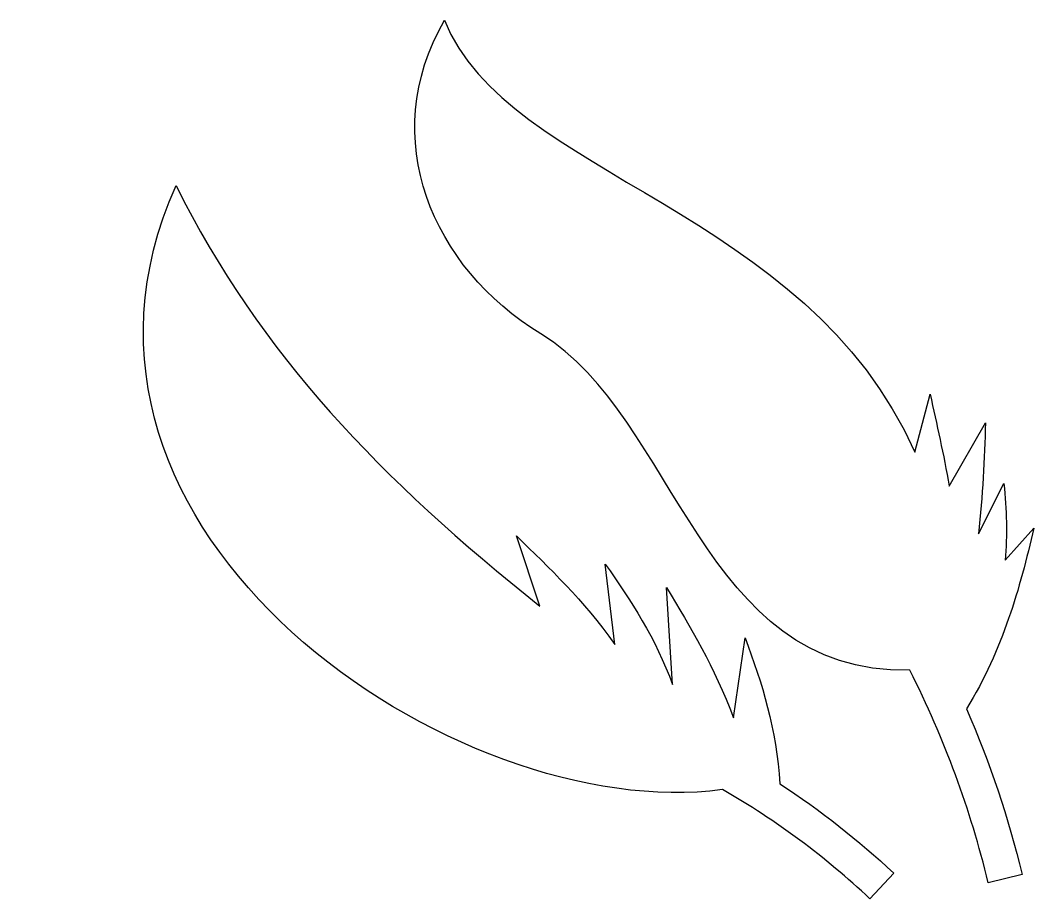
# Model space of a CAD drawing. Header units: centimetres. Extents: x -12.9 to 10, y -9.8 to 10.1.
import ezdxf

# ---------------------------------------------------------------- set-up
doc = ezdxf.new("R2010")
doc.units = ezdxf.units.CM
doc.header["$MEASUREMENT"] = 0
doc.layers.add('Layer 1', color=7, linetype='Continuous')

msp = doc.modelspace()

# ---------------------------------------------------------------- linework, layer by layer
at = {"layer": 'Layer 1'}
for points, knots in [([(-3.3128, 10.05179), (-4.84615, 7.38973), (-3.58951, 4.46643), (-1.13723, 2.97154), (-1.13723, 2.97154), (1.95528, 1.08621), (2.45759, -4.7172), (7.18841, -4.62004), (7.18841, -4.62004), (7.97982, -6.18034), (8.55617, -7.75852), (8.95946, -9.42061), (8.95946, -9.42061), (8.95946, -9.42061), (9.72495, -9.23479), (9.72495, -9.23479), (9.72495, -9.23479), (9.4135, -7.95103), (9.0005, -6.71171), (8.47045, -5.49365), (8.47045, -5.49365), (9.2923, -4.13846), (9.67182, -2.77643), (9.98588, -1.4139), (9.98588, -1.4139), (9.98588, -1.4139), (9.34021, -2.1361), (9.34021, -2.1361), (9.34021, -2.1361), (9.39132, -1.56738), (9.37715, -1.0022), (9.3112, -0.40721), (9.3112, -0.40721), (9.3112, -0.40721), (8.73666, -1.54313), (8.73666, -1.54313), (8.73666, -1.54313), (8.83871, -0.67413), (8.86527, 0.14275), (8.90006, 0.96586), (8.90006, 0.96586), (8.90006, 0.96586), (8.07652, -0.46659), (8.07652, -0.46659), (8.07652, -0.46659), (7.95524, 0.25166), (7.79918, 0.92807), (7.64691, 1.61027), (7.64691, 1.61027), (7.64691, 1.61027), (7.29902, 0.30433), (7.29902, 0.30433), (7.29902, 0.30433), (4.86441, 5.81918), (-1.91147, 6.51596), (-3.3128, 10.05183), (-3.3128, 10.05183), (-3.3128, 10.05183), (-3.3128, 10.05179), (-3.3128, 10.05179)], [0, 0, 0, 0, 0.0625, 0.0625, 0.0625, 0.0625, 0.125, 0.125, 0.125, 0.125, 0.1875, 0.1875, 0.1875, 0.1875, 0.25, 0.25, 0.25, 0.25, 0.3125, 0.3125, 0.3125, 0.3125, 0.375, 0.375, 0.375, 0.375, 0.4375, 0.4375, 0.4375, 0.4375, 0.5, 0.5, 0.5, 0.5, 0.5625, 0.5625, 0.5625, 0.5625, 0.625, 0.625, 0.625, 0.625, 0.6875, 0.6875, 0.6875, 0.6875, 0.75, 0.75, 0.75, 0.75, 0.8125, 0.8125, 0.8125, 0.8125, 0.875, 0.875, 0.875, 0.875, 1, 1, 1, 1]), ([(-9.37057, 6.3252), (-12.88599, -1.56936), (-2.99013, -8.12715), (2.96103, -7.31487), (2.96103, -7.31487), (4.19006, -8.01971), (5.2793, -8.8314), (6.28829, -9.779), (6.28829, -9.779), (6.28829, -9.779), (6.8272, -9.20446), (6.8272, -9.20446), (6.8272, -9.20446), (6.02926, -8.45514), (5.17873, -7.78441), (4.25495, -7.1831), (4.25495, -7.1831), (4.18875, -5.96128), (3.85166, -4.91092), (3.47231, -3.88742), (3.47231, -3.88742), (3.47231, -3.88742), (3.21003, -5.69402), (3.21003, -5.69402), (3.21003, -5.69402), (2.77941, -4.53567), (2.23582, -3.65427), (1.69987, -2.7542), (1.69987, -2.7542), (1.69987, -2.7542), (1.83565, -4.94559), (1.83565, -4.94559), (1.83565, -4.94559), (1.45458, -3.90261), (0.90003, -3.04761), (0.31625, -2.22449), (0.31625, -2.22449), (0.31625, -2.22449), (0.53105, -4.03645), (0.53105, -4.03645), (0.53105, -4.03645), (-0.18475, -3.02893), (-0.93867, -2.31874), (-1.68935, -1.58801), (-1.68935, -1.58801), (-1.68935, -1.58801), (-1.15698, -3.17327), (-1.15698, -3.17327), (-1.15698, -3.17327), (-4.71838, -0.33625), (-7.48258, 2.50714), (-9.37057, 6.3252)], [0, 0, 0, 0, 0.07142857, 0.07142857, 0.07142857, 0.07142857, 0.14285714, 0.14285714, 0.14285714, 0.14285714, 0.21428571, 0.21428571, 0.21428571, 0.21428571, 0.28571429, 0.28571429, 0.28571429, 0.28571429, 0.35714286, 0.35714286, 0.35714286, 0.35714286, 0.42857143, 0.42857143, 0.42857143, 0.42857143, 0.5, 0.5, 0.5, 0.5, 0.57142857, 0.57142857, 0.57142857, 0.57142857, 0.64285714, 0.64285714, 0.64285714, 0.64285714, 0.71428571, 0.71428571, 0.71428571, 0.71428571, 0.78571429, 0.78571429, 0.78571429, 0.78571429, 0.85714286, 0.85714286, 0.85714286, 0.85714286, 1, 1, 1, 1])]:
    msp.add_open_spline(points, degree=3, knots=knots, dxfattribs=at)

doc.saveas('drawing.dxf')
